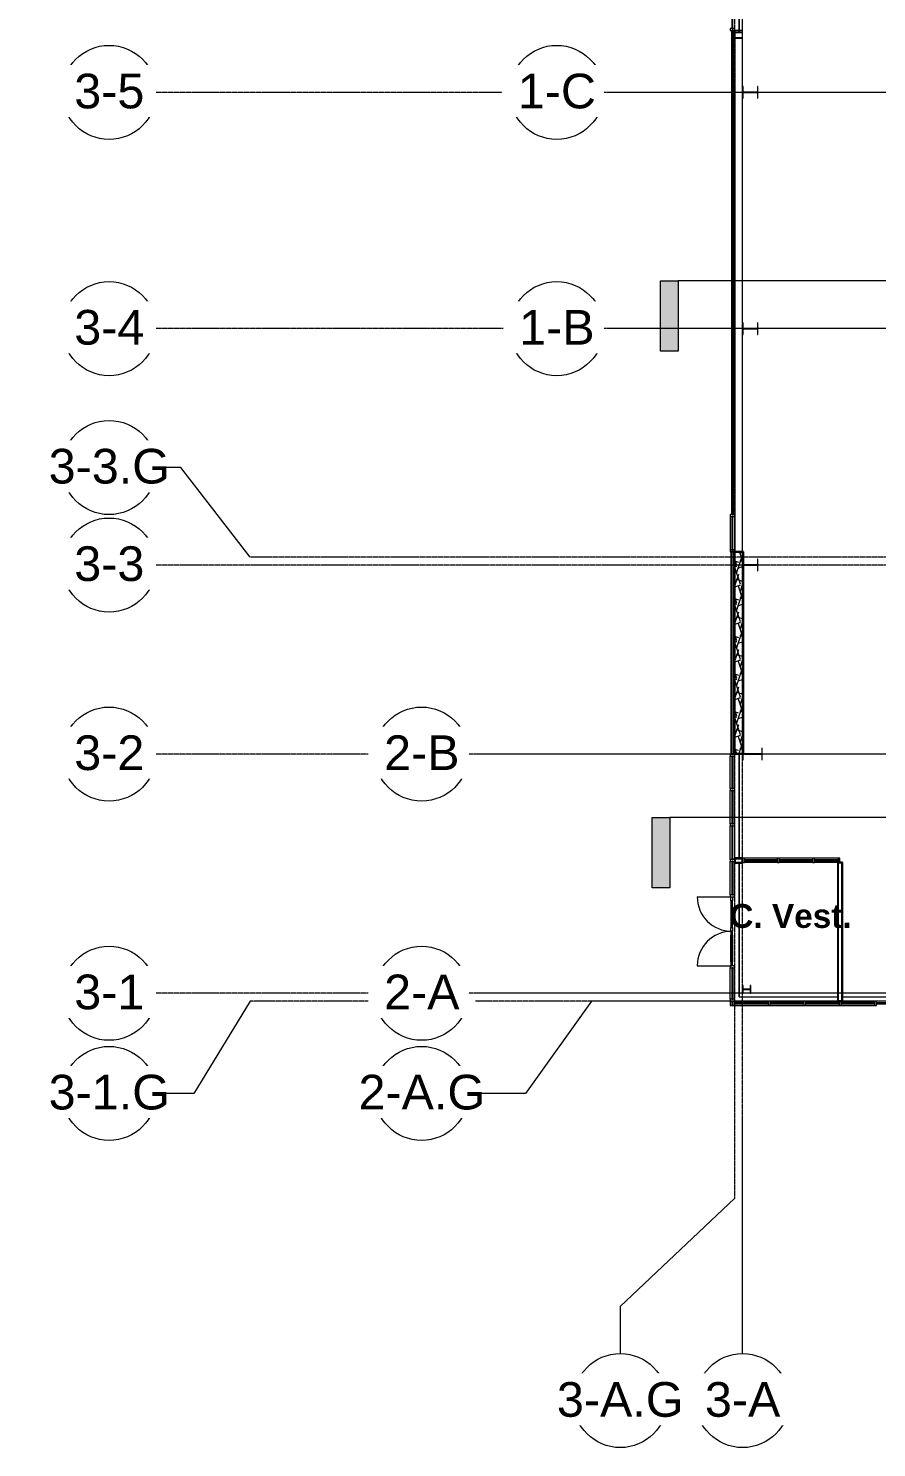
# Model space of a CAD drawing. Header units: inches. Extents: x 25557 to 33164, y -23509 to -20035.
# Drawn here: x 27273 to 28139, y -23251 to -21802 of the extents above; entities that cross this region are included whole.
import ezdxf

# ---------------------------------------------------------------- set-up
doc = ezdxf.new("R2010")
doc.units = ezdxf.units.IN
doc.header["$MEASUREMENT"] = 0
doc.linetypes.add('Grid Line 1_2_', pattern=[0.875, 0.5, -0.125, 0.125, -0.125])
for name, color, linetype, lineweight in [('A-DOOR', 31, 'Continuous', 9), ('A-GLAZ-CURT', 52, 'Continuous', 9), ('A-GLAZ-CWMG', 51, 'Continuous', 9), ('A-WALL', 113, 'Continuous', 25), ('A-WALL-PATT', 111, 'Continuous', 25), ('C-BLDG-PADS', 91, 'Continuous', 9), ('C-TOPO', 7, 'Continuous', 9), ('G-ANNO-SYMB', 111, 'Continuous', 9), ('I-WALL', 2, 'Continuous', 9), ('L-SITE-WALL', 31, 'Continuous', 9), ('M-AREA-IDEN', 171, 'Continuous', 9), ('S-BEAM', 12, 'Continuous', 9), ('S-COLS', 52, 'Continuous', 9), ('S-GRID', 1, 'Continuous', 9), ('S-GRID-IDEN', 1, 'Continuous', 9)]:
    doc.layers.add(name, color=color, linetype=linetype, lineweight=lineweight)
doc.styles.add('Arial', font='arial.ttf', dxfattribs={"height": 35.407186})
doc.styles.add('Arial_B', font='arialbd.ttf', dxfattribs={"height": 24.354149})
pattern_1 = [(45, (5932.32, 0), (-19.00703, 19.00703), []), (45, (5932.32, 28.8), (-19.00703, 19.00703), [])]
pattern_2 = [(0, (5932.319, 0), (61.44, 15.36), [2.534, -43.546, 2.534, -43.546, -245.76]), (0, (5932.319, 0), (61.44, 15.36), [-92.16, 2.534, -89.626, 2.534, -43.546, -107.52]), (0, (5932.319, 0), (61.44, 15.36), [-230.4, 2.534, -28.186, 2.534, -74.266]), (120, (5955.359, 7.68), (-44.02215, 45.528601), [2.534, -43.546, 2.534, -43.546, -245.76]), (120, (5955.359, 7.68), (-44.02215, 45.528601), [-92.16, 2.534, -89.626, 2.534, -43.546, -107.52]), (120, (5955.359, 7.68), (-44.02215, 45.528601), [-230.4, 2.534, -28.186, 2.534, -74.266]), (240, (5963.039, 38.4), (-17.41785, -60.888601), [2.534, -43.546, 2.534, -43.546, -245.76]), (240, (5963.039, 38.4), (-17.41785, -60.888601), [-92.16, 2.534, -89.626, 2.534, -43.546, -107.52]), (240, (5963.039, 38.4), (-17.41785, -60.888601), [-230.4, 2.534, -28.186, 2.534, -74.266])]

# ---------------------------------------------------------------- blocks, each defined once
blk = doc.blocks.new('Girt_C - 8_D-1148644-Overall Floor Plan')
at = {"layer": 'S-BEAM'}
for p, q in [((22061.6, -21811.6), (22061.6, -22336.6)), ((22062, -21806.3), (22069.3, -21806.3)), ((22069.6, -21861.6), (22069.6, -21811.6)), ((22069.6, -22102.8), (22069.6, -21873.6)), ((22069.6, -22336.6), (22069.6, -22114.8))]:
    blk.add_line(p, q, dxfattribs=at)
blk = doc.blocks.new('W-Wide Flange-Column - B3_B-1169465-Overall Floor Plan')
at = {"layer": 'S-COLS'}
h = blk.add_hatch(dxfattribs=at)
h.set_pattern_fill('FP_21', color=256, style=0, pattern_type=2)
h.set_pattern_definition([(135, (-16850.983, -22073.765), (-19.00703, -19.00703), []), (135, (-16879.783, -22073.765), (-19.00703, -19.00703), [])])
h.paths.add_polyline_path([(4, -4.1), (4, -3.7), (0.8, -3.7), (0.3, -3.5), (0.1, -3), (0.1, 3), (0.3, 3.5), (0.8, 3.7), (4, 3.7), (4, 4.1), (-4, 4.1), (-4, 3.7), (-0.8, 3.7), (-0.3, 3.5), (-0.1, 3), (-0.1, -3), (-0.3, -3.5), (-0.8, -3.7), (-4, -3.7), (-4, -4.1)], flags=0)
at = {"layer": 'S-COLS', "lineweight": 15}
for p, q in [((4, 4.1), (-4, 4.1)), ((-4, 4.1), (-4, 3.7)), ((-4, 3.7), (-0.8, 3.7)), ((-0.1, 3), (-0.1, -3)), ((0.1, -3), (0.1, 3)), ((0.8, 3.7), (4, 3.7)), ((4, 3.7), (4, 4.1)), ((-0.8, -3.7), (-4, -3.7)), ((-4, -3.7), (-4, -4.1)), ((-4, -4.1), (4, -4.1)), ((4, -3.7), (0.8, -3.7)), ((4, -4.1), (4, -3.7))]:
    blk.add_line(p, q, dxfattribs=at)
for centre, start, end in [((-0.8, 3), 0, 90), ((0.8, 3), 90, 180), ((-0.8, -3), 270, 0), ((0.8, -3), 180, 270)]:
    blk.add_arc(centre, 0.691, start, end, dxfattribs=at)
blk = doc.blocks.new('W-Wide Flange-Column - B3_D-1169468-Overall Floor Plan')
at = {"layer": 'S-COLS'}
h = blk.add_hatch(dxfattribs=at)
h.set_pattern_fill('FP_23', color=256, style=0, pattern_type=2)
h.set_pattern_definition([(135, (-16610.733, -22079.64), (-19.00703, -19.00703), []), (135, (-16639.533, -22079.64), (-19.00703, -19.00703), [])])
h.paths.add_polyline_path([(6, -10), (6, -9.6), (0.8, -9.6), (0.3, -9.4), (0.1, -8.9), (0.1, 8.9), (0.3, 9.4), (0.8, 9.6), (6, 9.6), (6, 10), (-6, 10), (-6, 9.6), (-0.8, 9.6), (-0.3, 9.4), (-0.1, 8.9), (-0.1, -8.9), (-0.3, -9.4), (-0.8, -9.6), (-6, -9.6), (-6, -10)], flags=0)
at = {"layer": 'S-COLS', "lineweight": 15}
for p, q in [((6, 10), (-6, 10)), ((-6, 10), (-6, 9.6)), ((-6, 9.6), (-0.8, 9.6)), ((-0.1, 8.9), (-0.1, -8.9)), ((0.1, -8.9), (0.1, 8.9)), ((0.8, 9.6), (6, 9.6)), ((6, 9.6), (6, 10)), ((-0.8, -9.6), (-6, -9.6)), ((-6, -9.6), (-6, -10)), ((-6, -10), (6, -10)), ((6, -9.6), (0.8, -9.6)), ((6, -10), (6, -9.6))]:
    blk.add_line(p, q, dxfattribs=at)
for centre, start, end in [((-0.8, 8.9), 0, 90), ((0.8, 8.9), 90, 180), ((-0.8, -8.9), 270, 0), ((0.8, -8.9), 180, 270)]:
    blk.add_arc(centre, 0.691, start, end, dxfattribs=at)
blk = doc.blocks.new('System Panel - Exterior Glazing-827441-Overall Floor Plan')
at = {"layer": 'A-GLAZ-CURT'}
for p, q in [((16.59375, -0.25), (-16.59375, -0.25)), ((-16.59375, -0.25), (-16.59375, -1.25)), ((-16.59375, -1.25), (-16.59375, -0.25)), ((16.59375, -0.25), (-16.59375, -0.25)), ((-16.59375, -1.25), (16.59375, -1.25)), ((-16.59375, -1.25), (16.59375, -1.25)), ((16.59375, -1.25), (16.59375, -0.25)), ((16.59375, -0.25), (16.59375, -1.25))]:
    blk.add_line(p, q, dxfattribs=at)
blk = doc.blocks.new('System Panel - Exterior Glazing-827433-Overall Floor Plan')
at = {"layer": 'A-GLAZ-CURT'}
for p, q in [((17.09375, -0.25), (-17.09375, -0.25)), ((-17.09375, -0.25), (-17.09375, -1.25)), ((-17.09375, -1.25), (-17.09375, -0.25)), ((17.09375, -0.25), (-17.09375, -0.25)), ((-17.09375, -1.25), (17.09375, -1.25)), ((-17.09375, -1.25), (17.09375, -1.25)), ((17.09375, -1.25), (17.09375, -0.25)), ((17.09375, -0.25), (17.09375, -1.25))]:
    blk.add_line(p, q, dxfattribs=at)
blk = doc.blocks.new('System Panel - Exterior Glazing-1147423-Overall Floor Plan')
at = {"layer": 'A-GLAZ-CURT'}
for p, q in [((12, -0.3), (-12, -0.3)), ((-12, -0.3), (-12, -1.3)), ((12, -0.3), (-12, -0.3)), ((-12, -1.3), (-12, -0.3)), ((-12, -1.3), (12, -1.3)), ((-12, -1.3), (12, -1.3)), ((12, -1.3), (12, -0.3)), ((12, -0.3), (12, -1.3))]:
    blk.add_line(p, q, dxfattribs=at)
blk = doc.blocks.new('Rectangular Mullion - Exterior 2_ x 4_5_-769210-Overall Floor Plan')
at = {"layer": 'A-GLAZ-CWMG'}
for p, q in [((22104.8, -22649.4), (22071.6, -22649.4)), ((22104.8, -22653.9), (22071.6, -22653.9))]:
    blk.add_line(p, q, dxfattribs=at)
blk = doc.blocks.new('Rectangular Mullion - Exterior 2_ x 4_5_-769211-Overall Floor Plan')
at = {"layer": 'A-GLAZ-CWMG'}
for p, q in [((26281.5, -22759.2), (26281.5, -22725)), ((26286, -22759.2), (26286, -22725))]:
    blk.add_line(p, q, dxfattribs=at)
blk = doc.blocks.new('Rectangular Mullion - Exterior 2_ x 4_5_-1147421-Overall Floor Plan')
at = {"layer": 'A-GLAZ-CWMG'}
for p, q in [((22167, -22649.4), (22143, -22649.4)), ((22166.8, -22653.9), (22143, -22653.9))]:
    blk.add_line(p, q, dxfattribs=at)
blk = doc.blocks.new('Rectangular Mullion - Exterior 2_ x 4_5_-1147063-Overall Floor Plan')
at = {"layer": 'A-GLAZ-CWMG', "lineweight": 13}
for p, q in [((-2, 3), (0, 3)), ((-2, -1.5), (-2, 3)), ((0, 3), (0, -1.5)), ((0, -1.5), (-2, -1.5))]:
    blk.add_line(p, q, dxfattribs=at)
blk = doc.blocks.new('Rectangular Mullion - Exterior 2_ x 4_5_-827464-Overall Floor Plan')
at = {"layer": 'A-GLAZ-CWMG', "lineweight": 13}
for p, q in [((-1, 3), (1, 3)), ((-1, -1.5), (-1, 3)), ((1, 3), (1, -1.5)), ((1, -1.5), (-1, -1.5))]:
    blk.add_line(p, q, dxfattribs=at)
blk = doc.blocks.new('Rectangular Mullion - Exterior 2_ x 4_5_-1142339-Overall Floor Plan')
at = {"layer": 'A-GLAZ-CWMG', "lineweight": 13}
for p, q in [((-2, 3), (0, 3)), ((-2, -1.5), (-2, 3)), ((0, 3), (0, -1.5)), ((0, -1.5), (-2, -1.5))]:
    blk.add_line(p, q, dxfattribs=at)
blk = doc.blocks.new('Rectangular Mullion - Exterior 2_ x 4_5_-1142379-Overall Floor Plan')
at = {"layer": 'A-GLAZ-CWMG', "lineweight": 13}
for p, q in [((-2, 3), (0, 3)), ((-2, -1.5), (-2, 3)), ((0, 3), (0, -1.5)), ((0, -1.5), (-2, -1.5))]:
    blk.add_line(p, q, dxfattribs=at)
blk = doc.blocks.new('System Panel - Glazed-frosted-1142383-Overall Floor Plan')
at = {"layer": 'A-GLAZ-CURT'}
for p, q in [((17.09375, -0.25), (-17.09375, -0.25)), ((-17.09375, -0.25), (-17.09375, -1.25)), ((-17.09375, -1.25), (17.09375, -1.25)), ((17.09375, -1.25), (17.09375, -0.25))]:
    blk.add_line(p, q, dxfattribs=at)
blk = doc.blocks.new('Rectangular Mullion - Exterior 2_ x 4_5_-V13-Overall Floor Plan')
at = {"layer": 'A-GLAZ-CWMG'}
for p, q in [((24136.3, -22799.9), (24170.5, -22799.9)), ((24137.7, -22795.4), (24170.5, -22795.4))]:
    blk.add_line(p, q, dxfattribs=at)
blk = doc.blocks.new('Rectangular Mullion - Exterior 2_ x 4_5_-1115231-Overall Floor Plan')
at = {"layer": 'A-GLAZ-CWMG', "lineweight": 13}
for p, q in [((-1, 3), (1, 3)), ((-1, -1.5), (-1, 3)), ((1, 3), (1, -1.5)), ((1, -1.5), (-1, -1.5))]:
    blk.add_line(p, q, dxfattribs=at)
blk = doc.blocks.new('Rectangular Mullion - Exterior 2_ x 4_5_-V14-Overall Floor Plan')
at = {"layer": 'A-GLAZ-CWMG'}
for p, q in [((24100.1, -22795.4), (24133, -22795.4)), ((24100.1, -22799.9), (24134.3, -22799.9))]:
    blk.add_line(p, q, dxfattribs=at)
blk = doc.blocks.new('Rectangular Mullion - Exterior 2_ x 4_5_-769200-Overall Floor Plan')
at = {"layer": 'A-GLAZ-CWMG'}
for p, q in [((24172.5, -22795.4), (24206.7, -22795.4)), ((24172.5, -22799.9), (24206.7, -22799.9))]:
    blk.add_line(p, q, dxfattribs=at)
blk = doc.blocks.new('System Panel - Exterior Glazing-1142345-Overall Floor Plan')
at = {"layer": 'A-GLAZ-CURT'}
for p, q in [((16.53125, 1.25), (-16.53125, 1.25)), ((-16.53125, 1.25), (-16.53125, 0.25)), ((-16.53125, 0.25), (-16.53125, 1.25)), ((16.53125, 1.25), (-16.53125, 1.25)), ((-16.53125, 0.25), (16.53125, 0.25)), ((-16.53125, 0.25), (16.53125, 0.25)), ((16.53125, 0.25), (16.53125, 1.25)), ((16.53125, 1.25), (16.53125, 0.25))]:
    blk.add_line(p, q, dxfattribs=at)
blk = doc.blocks.new('Rectangular Mullion - Exterior 2_ x 4_5_-1135311-Overall Floor Plan')
at = {"layer": 'A-GLAZ-CWMG'}
for p, q in [((26123.4, -22752.2), (26123.4, -22785.3)), ((26127.9, -22752.2), (26127.9, -22785.3))]:
    blk.add_line(p, q, dxfattribs=at)
blk = doc.blocks.new('Rectangular Mullion - Exterior 2_ x 4_5_-1142387-Overall Floor Plan')
at = {"layer": 'A-GLAZ-CWMG', "lineweight": 13}
for p, q in [((-2, 1.5), (0, 1.5)), ((-2, -3), (-2, 1.5)), ((0, 1.5), (0, -3)), ((0, -3), (-2, -3))]:
    blk.add_line(p, q, dxfattribs=at)
blk = doc.blocks.new('Rectangular Mullion - Exterior 2_ x 4_5_-1142372-Overall Floor Plan')
at = {"layer": 'A-GLAZ-CWMG', "lineweight": 13}
for p, q in [((0, 1.5), (-2, 1.5)), ((-2, 1.5), (-2, -3)), ((0, -3), (0, 1.5)), ((-2, -3), (0, -3))]:
    blk.add_line(p, q, dxfattribs=at)
blk = doc.blocks.new('System Panel - Exterior Glazing-827454-Overall Floor Plan')
at = {"layer": 'A-GLAZ-CURT'}
for p, q in [((17.09375, 1.25), (-17.09375, 1.25)), ((-17.09375, 1.25), (-17.09375, 0.25)), ((-17.09375, 0.25), (-17.09375, 1.25)), ((17.09375, 1.25), (-17.09375, 1.25)), ((-17.09375, 0.25), (17.09375, 0.25)), ((-17.09375, 0.25), (17.09375, 0.25)), ((17.09375, 0.25), (17.09375, 1.25)), ((17.09375, 1.25), (17.09375, 0.25))]:
    blk.add_line(p, q, dxfattribs=at)
blk = doc.blocks.new('Rectangular Mullion - Exterior 2_ x 4_5_-769167-Overall Floor Plan')
at = {"layer": 'A-GLAZ-CWMG'}
for p, q in [((26123.4, -22716.1), (26123.4, -22750.2)), ((26127.9, -22716.1), (26127.9, -22750.2))]:
    blk.add_line(p, q, dxfattribs=at)
blk = doc.blocks.new('Rectangular Mullion - Exterior 2_ x 4_5_-827470-Overall Floor Plan')
at = {"layer": 'A-GLAZ-CWMG', "lineweight": 13}
for p, q in [((-1, 1.5), (1, 1.5)), ((-1, -3), (-1, 1.5)), ((1, 1.5), (1, -3)), ((1, -3), (-1, -3))]:
    blk.add_line(p, q, dxfattribs=at)
blk = doc.blocks.new('Rectangular Mullion - Exterior 2_ x 4_5_-1135280-Overall Floor Plan')
at = {"layer": 'A-GLAZ-CWMG'}
for p, q in [((26123.3, -22795.4), (26090.5, -22795.4)), ((26124.6, -22799.9), (26090.5, -22799.9))]:
    blk.add_line(p, q, dxfattribs=at)
blk = doc.blocks.new('Rectangular Mullion - Exterior 2_ x 4_5_-1142343-Overall Floor Plan')
at = {"layer": 'A-GLAZ-CWMG', "lineweight": 13}
for p, q in [((-1, 1.5), (1, 1.5)), ((-1, -3), (-1, 1.5)), ((1, 1.5), (1, -3)), ((1, -3), (-1, -3))]:
    blk.add_line(p, q, dxfattribs=at)
blk = doc.blocks.new('Rectangular Mullion - Exterior 2_ x 4_5_-1135330-Overall Floor Plan')
at = {"layer": 'A-GLAZ-CWMG'}
for p, q in [((22057, -22686.8), (22057, -22652.6)), ((22061.5, -22686.8), (22061.5, -22654))]:
    blk.add_line(p, q, dxfattribs=at)
blk = doc.blocks.new('Door_Single_Storefront - one-1142389-Overall Floor Plan')
at = {"layer": 'A-DOOR'}
for p, q in [((-17.59375, 0.75), (-13.59375, 0.75)), ((-17.59375, -35.1875), (-17.59375, 0)), ((-13.59375, 0.75), (-13.59375, -1)), ((13.59375, 0.75), (-13.59375, 0.75)), ((-13.59375, -0.5), (-13.59375, 0.25)), ((-13.59375, 0.25), (13.59375, 0.25)), ((13.59375, -1), (13.59375, 0.75)), ((13.59375, 0.75), (17.59375, 0.75)), ((13.59375, 0.25), (13.59375, -0.5)), ((17.59375, 0.75), (17.59375, -1)), ((-13.59375, -1), (-17.59375, -1)), ((13.59375, -0.5), (-13.59375, -0.5)), ((-13.59375, -1), (13.59375, -1)), ((17.59375, -1), (13.59375, -1))]:
    blk.add_line(p, q, dxfattribs=at)
blk.add_arc((-17.59375, 0), 35.1875, 270, 0, dxfattribs=at)
blk = doc.blocks.new('Door_Single_Storefront - one-1142390-Overall Floor Plan')
at = {"layer": 'A-DOOR'}
for p, q in [((-17.59375, 35.1875), (-17.59375, 0)), ((-13.59375, 1), (-17.59375, 1)), ((-13.59375, -0.75), (-13.59375, 1)), ((-13.59375, 1), (13.59375, 1)), ((13.59375, 0.5), (-13.59375, 0.5)), ((-13.59375, 0.5), (-13.59375, -0.25)), ((17.59375, 1), (13.59375, 1)), ((13.59375, 1), (13.59375, -0.75)), ((13.59375, -0.25), (13.59375, 0.5)), ((17.59375, -0.75), (17.59375, 1)), ((-17.59375, -0.75), (-13.59375, -0.75)), ((-13.59375, -0.25), (13.59375, -0.25)), ((13.59375, -0.75), (-13.59375, -0.75)), ((13.59375, -0.75), (17.59375, -0.75))]:
    blk.add_line(p, q, dxfattribs=at)
blk.add_arc((-17.59375, 0), 35.1875, 360, 90, dxfattribs=at)
blk = doc.blocks.new('System Panel - Exterior Glazing-1142391-Overall Floor Plan')
at = {"layer": 'A-GLAZ-CURT'}
for p, q in [((16.1, 1.2), (-16.1, 1.2)), ((-16.1, 1.2), (-16.1, 0.2)), ((-16.1, 0.2), (-16.1, 1.2)), ((16.1, 1.2), (-16.1, 1.2)), ((-16.1, 0.2), (16.1, 0.2)), ((-16.1, 0.2), (16.1, 0.2)), ((16.1, 0.2), (16.1, 1.2)), ((16.1, 1.2), (16.1, 0.2))]:
    blk.add_line(p, q, dxfattribs=at)
blk = doc.blocks.new('Rectangular Mullion - Exterior 2_ x 4_5_-1135332-Overall Floor Plan')
at = {"layer": 'A-GLAZ-CWMG'}
for p, q in [((22057, -22793.4), (22057, -22761.2)), ((22061.5, -22793.4), (22061.5, -22761.2))]:
    blk.add_line(p, q, dxfattribs=at)
blk = doc.blocks.new('Rectangular Mullion - Exterior 2_ x 4_5_-1146372-Overall Floor Plan')
at = {"layer": 'A-GLAZ-CWMG'}
blk.add_line((22059, -22799.9), (22059.6, -22799.9), dxfattribs=at)
blk = doc.blocks.new('Rectangular Mullion - Exterior 2_ x 4_5_-1146644-Overall Floor Plan')
at = {"layer": 'A-GLAZ-CWMG'}
for p, q in [((22057, -22300.4), (22057, -22334.6)), ((22061.5, -22300.4), (22061.5, -22334.6))]:
    blk.add_line(p, q, dxfattribs=at)
blk = doc.blocks.new('Rectangular Mullion - Exterior 2_ x 4_5_-1142495-Overall Floor Plan')
at = {"layer": 'A-GLAZ-CWMG', "lineweight": 13}
for p, q in [((0, 3), (-2, 3)), ((-2, 3), (-2, -1.5)), ((0, -1.5), (0, 3)), ((-2, -1.5), (0, -1.5))]:
    blk.add_line(p, q, dxfattribs=at)
blk = doc.blocks.new('Rectangular Mullion - Exterior 2_ x 4_5_-1142369-Overall Floor Plan')
at = {"layer": 'A-GLAZ-CWMG', "lineweight": 13}
for p, q in [((-2, 1.5), (0, 1.5)), ((-2, -3), (-2, 1.5)), ((0, 1.5), (0, -3)), ((0, -3), (-2, -3))]:
    blk.add_line(p, q, dxfattribs=at)
blk = doc.blocks.new('Grid - Grid Head - Circle-14747-Overall Floor Plan')
at = {"layer": 'S-GRID-IDEN'}
blk.add_circle((0, 0), 0.25, dxfattribs=at)
blk = doc.blocks.new('Section - 3_32_ x 3_8_-18514-Overall Floor Plan')
at = {"layer": 'G-ANNO-SYMB'}
blk.add_hatch(color=256, dxfattribs=at).paths.add_polyline_path([(0, 0.375), (0, 0), (-0.09375, 0), (-0.09375, 0.375)], flags=0)
for p, q in [((0, 0.375), (-0.09375, 0.375)), ((-0.09375, 0.375), (-0.09375, 0)), ((0, 0), (0, 0.375)), ((-0.09375, 0), (0, 0))]:
    blk.add_line(p, q, dxfattribs=at)

msp = doc.modelspace()

# ---------------------------------------------------------------- hatches: boundary and pattern name
at = {"layer": 'A-WALL-PATT', "lineweight": 9, "transparency": 33554649}
msp.add_hatch(color=256, dxfattribs=at).paths.add_polyline_path([(27990.8, -22298.3), (27992.4, -22298.3), (27992.4, -21804.4), (27990.8, -21804.4), (27990.8, -22259.2)], flags=0)
at = {"layer": 'A-WALL-PATT', "lineweight": 9}
h = msp.add_hatch(dxfattribs=at)
h.set_pattern_fill('FP_22', color=256, style=0, pattern_type=2)
h.set_pattern_definition([(0, (5932.32, 0), (0, 24), []), (90, (5932.32, 0), (-24, 1e-15), [])])
h.paths.add_polyline_path([(27993.2, -22542.2), (27993.2, -22337.3), (27992.2, -22337.3), (27992.2, -22542.2)], flags=0)
h = msp.add_hatch(dxfattribs=at)
h.set_pattern_fill('FP_20', color=256, style=0, pattern_type=2)
h.set_pattern_definition([(161.57, (5933.279, 0.96), (-7.6802237, -0.0009796), [0, -54.643, 6.067, 0]), (18.43, (5931.359, 0.96), (-7.6802237, 0.0009796), [0, -54.643, 6.067, 0]), (108.43, (5933.279, 0.96), (3.8382953, -19.20136532), [18.211, -42.499]), (71.57, (5931.359, 0.96), (3.8382953, 19.20136532), [18.211, -42.499])])
h.paths.add_polyline_path([(28002, -22542.2), (28002, -22337.3), (27994, -22337.3), (27994, -22542.2)], flags=0)
h = msp.add_hatch(dxfattribs=at)
h.set_pattern_fill('FP_19', color=256, style=0, pattern_type=2)
h.set_pattern_definition(pattern_2)
h.paths.add_polyline_path([(27994.5, -22653.4), (27994.5, -22649.9), (28002, -22649.9), (28002, -22649.2), (27993.8, -22649.2), (27993.8, -22653.4)], flags=0)
h = msp.add_hatch(dxfattribs=at)
h.set_pattern_fill('FP_19', color=256, style=0, pattern_type=2)
h.set_pattern_definition(pattern_2)
h.paths.add_polyline_path([(28099.1, -22795.4), (28099.7, -22795.4), (28099.7, -22653.9), (28099.1, -22653.9), (28099.1, -22724)], flags=0)
h = msp.add_hatch(dxfattribs=at)
h.set_pattern_fill('FP_19', color=256, style=0, pattern_type=2)
h.set_pattern_definition(pattern_2)
h.paths.add_polyline_path([(28099.7, -22795.4), (28103.8, -22795.4), (28103.8, -22653.9), (28099.7, -22653.9), (28099.7, -22654.5), (28103.2, -22654.5), (28103.2, -22794.8), (28099.7, -22794.8)], flags=0)
at = {"layer": 'S-COLS'}
h = msp.add_hatch(dxfattribs=at)
h.set_pattern_fill('FP_17', color=256, style=0, pattern_type=2)
h.set_pattern_definition(pattern_1)
h.paths.add_polyline_path([(28001.3, -21812.3), (28001.8, -21812), (28002, -21811.6), (28002, -21805), (28001.8, -21804.5), (28001.3, -21804.3), (27994.7, -21804.3), (27994.2, -21804.5), (27994, -21805), (27994, -21811.6), (27994.2, -21812), (27994.7, -21812.3)], flags=0)
h.paths.add_polyline_path([(27994.7, -21811.9), (27994.4, -21811.8), (27994.3, -21811.6), (27994.3, -21805), (27994.4, -21804.7), (27994.7, -21804.6), (28001.3, -21804.6), (28001.5, -21804.7), (28001.6, -21805), (28001.6, -21811.6), (28001.5, -21811.8), (28001.3, -21811.9)], flags=0)
h = msp.add_hatch(dxfattribs=at)
h.set_pattern_fill('FP_17', color=256, style=0, pattern_type=2)
h.set_pattern_definition(pattern_1)
h.paths.add_polyline_path([(28002.4, -21873.6), (28002.4, -21868.4), (28002.6, -21867.9), (28003.1, -21867.7), (28016.3, -21867.7), (28016.8, -21867.9), (28017, -21868.4), (28017, -21873.6), (28017.5, -21873.6), (28017.5, -21861.6), (28017, -21861.6), (28017, -21866.7), (28016.8, -21867.2), (28016.3, -21867.4), (28003.1, -21867.4), (28002.6, -21867.2), (28002.4, -21866.7), (28002.4, -21861.6), (28002, -21861.6), (28002, -21873.6)], flags=0)
h = msp.add_hatch(dxfattribs=at)
h.set_pattern_fill('FP_17', color=256, style=0, pattern_type=2)
h.set_pattern_definition(pattern_1)
h.paths.add_polyline_path([(28017, -22114.8), (28017.5, -22114.8), (28017.5, -22102.8), (28017, -22102.8), (28017, -22108), (28016.8, -22108.5), (28016.3, -22108.7), (28003.1, -22108.7), (28002.6, -22108.5), (28002.4, -22108), (28002.4, -22102.8), (28002, -22102.8), (28002, -22114.8), (28002.4, -22114.8), (28002.4, -22109.6), (28002.6, -22109.1), (28003.1, -22108.9), (28016.3, -22108.9), (28016.8, -22109.1), (28017, -22109.6)], flags=0)
h = msp.add_hatch(dxfattribs=at)
h.set_pattern_fill('FP_17', color=256, style=0, pattern_type=2)
h.set_pattern_definition(pattern_1)
h.paths.add_polyline_path([(28002.4, -22356.1), (28002.4, -22350.9), (28002.6, -22350.4), (28003.1, -22350.2), (28016.3, -22350.2), (28016.8, -22350.4), (28017, -22350.9), (28017, -22356.1), (28017.5, -22356.1), (28017.5, -22344.1), (28017, -22344.1), (28017, -22349.2), (28016.8, -22349.7), (28016.3, -22349.9), (28003.1, -22349.9), (28002.6, -22349.7), (28002.4, -22349.2), (28002.4, -22344.1), (28002, -22344.1), (28002, -22356.1)], flags=0)

# ---------------------------------------------------------------- linework, layer by layer
at = {"layer": 'A-WALL'}
for p, q in [((27990.8, -21804.4), (27990.8, -22298.3)), ((27992.4, -21804.4), (27990.8, -21804.4)), ((27992.4, -22298.3), (27992.4, -21804.4)), ((27990.8, -22298.3), (27992.4, -22298.3))]:
    msp.add_line(p, q, dxfattribs=at)
at = {"layer": 'A-WALL', "lineweight": 9}
for p, q in [((27990.6, -22336.6), (27990.6, -22542.9)), ((27992.2, -22336.6), (27992.2, -22542.9)), ((28002, -22337.3), (27992.2, -22337.3)), ((27993.2, -22337.3), (27993.2, -22542.2)), ((27994, -22337.3), (27994, -22542.2)), ((28002, -22337.3), (28002, -22537.1)), ((27992.2, -22542.2), (28002, -22542.2)), ((27994.5, -22649.9), (27994.5, -22653.4)), ((27994.5, -22649.9), (28002, -22649.9)), ((27994.5, -22653.4), (28002, -22653.4)), ((28099.7, -22794.8), (28099.7, -22654.5)), ((28103.2, -22654.5), (28099.7, -22654.5)), ((28103.2, -22794.8), (28103.2, -22654.5)), ((28099.7, -22794.8), (28103.2, -22794.8))]:
    msp.add_line(p, q, dxfattribs=at)
at = {"layer": 'C-BLDG-PADS'}
for p, q in [((27998.5, -21731), (27998.5, -21804.3)), ((27998.5, -21804.6), (27998.5, -21806.3)), ((27998.5, -22542.9), (27998.5, -22649.2)), ((27998.5, -22654), (27998.5, -22790.8)), ((27998.5, -22790.8), (28099.1, -22790.8)), ((28103.8, -22790.8), (28246.3, -22790.8))]:
    msp.add_line(p, q, dxfattribs=at)
at = {"layer": 'C-TOPO'}
for p, q in [((27998.5, -21804.3), (27998.5, -21731)), ((27998.5, -21806.3), (27998.5, -21804.6)), ((27998.5, -22649.2), (27998.5, -22542.9)), ((27998.5, -22790.8), (27998.5, -22654)), ((27998.5, -22790.8), (28099.1, -22790.8)), ((28103.8, -22790.8), (28246.3, -22790.8))]:
    msp.add_line(p, q, dxfattribs=at)
at = {"layer": 'G-ANNO-SYMB'}
for p, q in [((32247, -22059.8), (27936.2, -22059.8)), ((32243.9, -22607.8), (27927.7, -22607.8))]:
    msp.add_line(p, q, dxfattribs=at)
at = {"layer": 'I-WALL', "lineweight": 25}
for p, q in [((28002, -22649.2), (27993.8, -22649.2)), ((27993.8, -22649.2), (27993.8, -22654)), ((27993.8, -22654), (28002, -22654)), ((28002, -22654), (28002, -22649.2)), ((28099.1, -22653.9), (28099.1, -22795.4)), ((28103.8, -22653.9), (28099.1, -22653.9)), ((28103.8, -22795.4), (28103.8, -22653.9)), ((28099.1, -22795.4), (28103.8, -22795.4))]:
    msp.add_line(p, q, dxfattribs=at)
at = {"layer": 'L-SITE-WALL', "lineweight": 25}
for p, q in [((28002.7, -22336.6), (27990.2, -22336.6)), ((27990.2, -22336.6), (27990.2, -22542.9)), ((28002.7, -22542.8), (28002.7, -22336.6)), ((27990.2, -22542.9), (28002, -22542.9))]:
    msp.add_line(p, q, dxfattribs=at)
at = {"layer": 'S-BEAM'}
for p, q in [((28002, -21861.6), (28002, -21811.6)), ((28002, -22102.8), (28002, -21873.6)), ((28002, -22336.6), (28002, -22114.8))]:
    msp.add_line(p, q, dxfattribs=at)
at = {"layer": 'S-COLS', "lineweight": 15}
for p, q in [((27994, -21805), (27994, -21811.6)), ((27994.3, -21811.6), (27994.3, -21805)), ((28001.3, -21804.3), (27994.7, -21804.3)), ((27994.7, -21804.6), (28001.3, -21804.6)), ((28001.6, -21805), (28001.6, -21811.6)), ((28002, -21811.6), (28002, -21805)), ((28001.3, -21811.9), (27994.7, -21811.9)), ((27994.7, -21812.3), (28001.3, -21812.3)), ((28002.4, -21861.6), (28002, -21861.6)), ((28002, -21861.6), (28002, -21873.6)), ((28002.4, -21866.7), (28002.4, -21861.6)), ((28017.5, -21861.6), (28017, -21861.6)), ((28017, -21861.6), (28017, -21866.7)), ((28017.5, -21873.6), (28017.5, -21861.6)), ((28002, -21873.6), (28002.4, -21873.6)), ((28002.4, -21873.6), (28002.4, -21868.4)), ((28016.3, -21867.4), (28003.1, -21867.4)), ((28003.1, -21867.7), (28016.3, -21867.7)), ((28017, -21868.4), (28017, -21873.6)), ((28017, -21873.6), (28017.5, -21873.6)), ((28002.4, -22102.8), (28002, -22102.8)), ((28002, -22102.8), (28002, -22114.8)), ((28002.4, -22108), (28002.4, -22102.8)), ((28016.3, -22108.7), (28003.1, -22108.7)), ((28003.1, -22108.9), (28016.3, -22108.9)), ((28017.5, -22102.8), (28017, -22102.8)), ((28017, -22102.8), (28017, -22108)), ((28017.5, -22114.8), (28017.5, -22102.8)), ((28002, -22114.8), (28002.4, -22114.8)), ((28002.4, -22114.8), (28002.4, -22109.6)), ((28017, -22109.6), (28017, -22114.8)), ((28017, -22114.8), (28017.5, -22114.8)), ((28002.4, -22344.1), (28002, -22344.1)), ((28002, -22344.1), (28002, -22356.1)), ((28002.4, -22349.2), (28002.4, -22344.1)), ((28002.4, -22356.1), (28002.4, -22350.9)), ((28016.3, -22349.9), (28003.1, -22349.9)), ((28003.1, -22350.2), (28016.3, -22350.2)), ((28017.5, -22344.1), (28017, -22344.1)), ((28017, -22344.1), (28017, -22349.2)), ((28017, -22350.9), (28017, -22356.1)), ((28017.5, -22356.1), (28017.5, -22344.1)), ((28002, -22356.1), (28002.4, -22356.1)), ((28017, -22356.1), (28017.5, -22356.1))]:
    msp.add_line(p, q, dxfattribs=at)
for centre, radius, start, end in [((27994.7, -21805), 0.698, 90, 180), ((27994.7, -21805), 0.349, 90, 180), ((28001.3, -21805), 0.698, 0, 90), ((28001.3, -21805), 0.349, 0, 90), ((27994.7, -21811.6), 0.698, 180, 270), ((27994.7, -21811.6), 0.349, 180, 270), ((28001.3, -21811.6), 0.698, 270, 0), ((28001.3, -21811.6), 0.349, 270, 0), ((28003.1, -21866.7), 0.691, 180, 270), ((28003.1, -21868.4), 0.691, 90, 180), ((28016.3, -21866.7), 0.691, 270, 0), ((28016.3, -21868.4), 0.691, 0, 90), ((28003.1, -22108), 0.691, 180, 270), ((28003.1, -22109.6), 0.691, 90, 180), ((28016.3, -22108), 0.691, 270, 0), ((28016.3, -22109.6), 0.691, 0, 90), ((28003.1, -22349.2), 0.691, 180, 270), ((28003.1, -22350.9), 0.691, 90, 180), ((28016.3, -22349.2), 0.691, 270, 0), ((28016.3, -22350.9), 0.691, 0, 90)]:
    msp.add_arc(centre, radius, start, end, dxfattribs=at)
at = {"layer": 'S-GRID', "linetype": 'Grid Line 1_2_'}
for p, q in [((28002, -23155.1), (28002, -20130.8)), ((27994, -22996.3), (27994, -20226.8)), ((28697.3, -22342.1), (27499.7, -22342.1)), ((32263.7, -22795.3), (27499.7, -22795.3)), ((32555.4, -22795.3), (27847.8, -22795.3))]:
    msp.add_line(p, q, dxfattribs=at)
at = {"layer": 'S-GRID'}
for p, q in [((27847.8, -22795.3), (27780.5, -22889.5)), ((27994, -22996.3), (27877.2, -23107.1)), ((27877.2, -23107.1), (27877.2, -23155.1))]:
    msp.add_line(p, q, dxfattribs=at)

# ---------------------------------------------------------------- block references
at = {"layer": 'A-DOOR'}
for name, p, rotation in [('Door_Single_Storefront - one-1142389-Overall Floor Plan', (27990.8, -22706.4), 270.0000000000001), ('Door_Single_Storefront - one-1142390-Overall Floor Plan', (27990.8, -22741.6), 90.00000000000006)]:
    msp.add_blockref(name, p, dxfattribs=dict(at, rotation=rotation))
at = {"layer": 'A-GLAZ-CURT'}
for name, p, rotation in [('System Panel - Exterior Glazing-827454-Overall Floor Plan', (27990.8, -21785.2), 270), ('System Panel - Exterior Glazing-827433-Overall Floor Plan', (27990.8, -22317.5), 89.99999999996285), ('System Panel - Exterior Glazing-1142345-Overall Floor Plan', (27990.8, -22561.7), 270.0000000000001), ('System Panel - Exterior Glazing-827454-Overall Floor Plan', (27990.8, -22597.3), 270.0000000000001), ('System Panel - Exterior Glazing-827454-Overall Floor Plan', (27990.8, -22633.5), 270.0000000000001), ('System Panel - Exterior Glazing-827454-Overall Floor Plan', (27990.8, -22669.7), 270.0000000000001), ('System Panel - Exterior Glazing-1142391-Overall Floor Plan', (27990.8, -22777.3), 270.0000000000001), ('System Panel - Exterior Glazing-827433-Overall Floor Plan', (28011, -22798.4), 180), ('System Panel - Exterior Glazing-827433-Overall Floor Plan', (28047.2, -22798.4), 180), ('System Panel - Exterior Glazing-827433-Overall Floor Plan', (28083.4, -22798.4), 180), ('System Panel - Glazed-frosted-1142383-Overall Floor Plan', (28119.6, -22798.4), 180), ('System Panel - Glazed-frosted-1142383-Overall Floor Plan', (28155.7, -22798.4), 180)]:
    msp.add_blockref(name, p, dxfattribs=dict(at, rotation=rotation))
for name, p in [('System Panel - Exterior Glazing-827441-Overall Floor Plan', (28020.6, -22650.9)), ('System Panel - Exterior Glazing-827433-Overall Floor Plan', (28056.2, -22650.9)), ('System Panel - Exterior Glazing-1147423-Overall Floor Plan', (28087.3, -22650.9))]:
    msp.add_blockref(name, p, dxfattribs=at)
at = {"layer": 'A-GLAZ-CWMG', "extrusion": (0, 0, -1)}
for name, p, rotation in [('Rectangular Mullion - Exterior 2_ x 4_5_-1142369-Overall Floor Plan', (-27990.8, -21804.3), 270), ('Rectangular Mullion - Exterior 2_ x 4_5_-1142339-Overall Floor Plan', (-27990.8, -22298.4), 90.00000000003713), ('Rectangular Mullion - Exterior 2_ x 4_5_-1115231-Overall Floor Plan', (-27990.8, -22335.6), 90.00000000003713), ('Rectangular Mullion - Exterior 2_ x 4_5_-827470-Overall Floor Plan', (-27990.8, -22579.2), 269.9999999999999), ('Rectangular Mullion - Exterior 2_ x 4_5_-1142343-Overall Floor Plan', (-27990.8, -22615.4), 269.9999999999999), ('Rectangular Mullion - Exterior 2_ x 4_5_-1142343-Overall Floor Plan', (-27990.8, -22651.6), 269.9999999999999), ('Rectangular Mullion - Exterior 2_ x 4_5_-827464-Overall Floor Plan', (-28038.1, -22650.9), 180), ('Rectangular Mullion - Exterior 2_ x 4_5_-827464-Overall Floor Plan', (-28074.3, -22650.9), 180), ('Rectangular Mullion - Exterior 2_ x 4_5_-1147063-Overall Floor Plan', (-28101.3, -22650.9), 180), ('Rectangular Mullion - Exterior 2_ x 4_5_-1142343-Overall Floor Plan', (-27990.8, -22687.8), 269.9999999999999), ('Rectangular Mullion - Exterior 2_ x 4_5_-1142343-Overall Floor Plan', (-27990.8, -22760.2), 269.9999999999999), ('Rectangular Mullion - Exterior 2_ x 4_5_-1142387-Overall Floor Plan', (-27990.8, -22795.4), 269.9999999999999)]:
    msp.add_blockref(name, p, dxfattribs=dict(at, rotation=rotation))
at = {"layer": 'A-GLAZ-CWMG'}
for name, p in [('Rectangular Mullion - Exterior 2_ x 4_5_-1146644-Overall Floor Plan', (5932.3, 0)), ('Rectangular Mullion - Exterior 2_ x 4_5_-1135330-Overall Floor Plan', (5932.3, 0)), ('Rectangular Mullion - Exterior 2_ x 4_5_-769210-Overall Floor Plan', (5932.3, 0)), ('Rectangular Mullion - Exterior 2_ x 4_5_-1147421-Overall Floor Plan', (5932.3, 0)), ('Rectangular Mullion - Exterior 2_ x 4_5_-1135332-Overall Floor Plan', (5932.3, 0)), ('Rectangular Mullion - Exterior 2_ x 4_5_-1146372-Overall Floor Plan', (5932.3, 0)), ('Rectangular Mullion - Exterior 2_ x 4_5_-769200-Overall Floor Plan', (3821.4, 0)), ('Rectangular Mullion - Exterior 2_ x 4_5_-769200-Overall Floor Plan', (3857.6, 0)), ('Rectangular Mullion - Exterior 2_ x 4_5_-V14-Overall Floor Plan', (3966.1, 0)), ('Rectangular Mullion - Exterior 2_ x 4_5_-V13-Overall Floor Plan', (3966.1, 0))]:
    msp.add_blockref(name, p, dxfattribs=at)
for name, p, rotation in [('Rectangular Mullion - Exterior 2_ x 4_5_-1142372-Overall Floor Plan', (27990.8, -22543.2), 90.00000000000006), ('Rectangular Mullion - Exterior 2_ x 4_5_-1135311-Overall Floor Plan', (54117.2, -45330.5), 180), ('Rectangular Mullion - Exterior 2_ x 4_5_-769167-Overall Floor Plan', (54117.2, -45330.5), 180), ('Rectangular Mullion - Exterior 2_ x 4_5_-1135280-Overall Floor Plan', (50789.3, 3474), 270), ('Rectangular Mullion - Exterior 2_ x 4_5_-1142495-Overall Floor Plan', (28002, -22650.9), 180), ('Rectangular Mullion - Exterior 2_ x 4_5_-769211-Overall Floor Plan', (5314.2, -48935.4), 90)]:
    msp.add_blockref(name, p, dxfattribs=dict(at, rotation=rotation))
at = {"layer": 'A-GLAZ-CWMG', "extrusion": (0, 0, -1)}
for name, p in [('Rectangular Mullion - Exterior 2_ x 4_5_-1142379-Overall Floor Plan', (-27989.3, -22798.4)), ('Rectangular Mullion - Exterior 2_ x 4_5_-1115231-Overall Floor Plan', (-27992.9, -22798.4)), ('Rectangular Mullion - Exterior 2_ x 4_5_-1115231-Overall Floor Plan', (-28029.1, -22798.4)), ('Rectangular Mullion - Exterior 2_ x 4_5_-1115231-Overall Floor Plan', (-28065.3, -22798.4)), ('Rectangular Mullion - Exterior 2_ x 4_5_-1115231-Overall Floor Plan', (-28101.5, -22798.4)), ('Rectangular Mullion - Exterior 2_ x 4_5_-1115231-Overall Floor Plan', (-28137.6, -22798.4))]:
    msp.add_blockref(name, p, dxfattribs=at)
at = {"layer": 'G-ANNO-SYMB', "extrusion": (0, 0, -1), "xscale": 191.9999999999999, "yscale": 191.9999999999999, "zscale": 191.9999999999999, "rotation": 180}
for p in [(-27936.2, -22059.8), (-27927.7, -22607.8)]:
    msp.add_blockref('Section - 3_32_ x 3_8_-18514-Overall Floor Plan', p, dxfattribs=at)
at = {"layer": 'S-BEAM'}
msp.add_blockref('Girt_C - 8_D-1148644-Overall Floor Plan', (5932.3, 0), dxfattribs=at)
at = {"layer": 'S-COLS', "rotation": 269.9999999999997}
for name, p in [('W-Wide Flange-Column - B3_D-1169468-Overall Floor Plan', (28012, -22543.1)), ('W-Wide Flange-Column - B3_B-1169465-Overall Floor Plan', (28006.1, -22783.3))]:
    msp.add_blockref(name, p, dxfattribs=at)
at = {"layer": 'S-GRID-IDEN', "xscale": 191.9999999999999, "yscale": 191.9999999999999, "zscale": 191.9999999999999}
for p, rotation in [((27355.7, -21867.6), 89.99999999999984), ((27812.3, -21867.6), 89.99999999999984), ((27355.7, -22108.8), 89.99999999999984), ((27812.3, -22108.8), 89.99999999999984), ((27355.7, -22250.6), 89.9999999999999), ((27355.7, -22350.1), 89.9999999999999), ((27355.7, -22543.1), 89.99999999999984), ((27674.5, -22543.1), 89.9999999999998), ((27355.7, -22787.3), 89.99999999999984), ((27674.5, -22787.3), 89.9999999999998), ((27355.7, -22889.5), 89.99999999999984), ((27674.5, -22889.5), 89.9999999999998)]:
    msp.add_blockref('Grid - Grid Head - Circle-14747-Overall Floor Plan', p, dxfattribs=dict(at, rotation=rotation))
for p in [(27877.2, -23203.1), (28002, -23203.1)]:
    msp.add_blockref('Grid - Grid Head - Circle-14747-Overall Floor Plan', p, dxfattribs=at)

# ---------------------------------------------------------------- texts
at = {"layer": 'M-AREA-IDEN', "insert": (28050.8, -22696.2), "char_height": 24.35, "width": 144.576, "attachment_point": 2, "line_spacing_factor": 0.938532, "style": 'Arial_B'}
msp.add_mtext('C. Vest.', dxfattribs=at)

# ---------------------------------------------------------------- next in the draw order: texts
at = {"layer": 'S-GRID-IDEN', "char_height": 35.41, "attachment_point": 2, "line_spacing_factor": 0.938532, "style": 'Arial', "bg_fill": 3, "box_fill_scale": 1.25, "bg_fill_color": 0, "bg_fill_transparency": 0}
for s, insert, width in [('3-5', (27355.9, -21848.5), 85.104), ('3-4', (27355.9, -22089.7), 85.104), ('3-3.G', (27355.9, -22231.5), 147.312), ('3-3', (27355.9, -22331), 85.104), ('3-2', (27355.9, -22524), 85.104), ('3-1', (27355.9, -22768.2), 85.104), ('3-1.G', (27355.9, -22870.5), 147.312), ('2-A.G', (27674.7, -22870.5), 153.792), ('3-A', (28002, -23184.2), 91.584)]:
    msp.add_mtext(s, dxfattribs=dict(at, insert=insert, width=width))

# ---------------------------------------------------------------- next in the draw order: linework, layer by layer
at = {"layer": 'S-GRID', "linetype": 'Grid Line 1_2_'}
for p, q in [((32359.7, -21867.6), (27403.7, -21867.6)), ((32359.7, -22108.8), (27403.7, -22108.8)), ((28697.3, -22350.1), (27403.7, -22350.1)), ((32359.7, -22543.1), (27403.7, -22543.1)), ((32359.7, -22787.3), (27403.7, -22787.3))]:
    msp.add_line(p, q, dxfattribs=at)
at = {"layer": 'S-GRID'}
for p, q in [((27428.7, -22250.6), (27403.7, -22250.6)), ((27499.7, -22342.1), (27428.7, -22250.6)), ((27499.7, -22795.3), (27442.2, -22889.5)), ((27442.2, -22889.5), (27403.7, -22889.5)), ((27780.5, -22889.5), (27722.5, -22889.5))]:
    msp.add_line(p, q, dxfattribs=at)

# ---------------------------------------------------------------- next in the draw order: texts
at = {"layer": 'S-GRID-IDEN', "insert": (27877.1, -23184.2), "char_height": 35.41, "width": 153.792, "attachment_point": 2, "line_spacing_factor": 0.938532, "style": 'Arial', "bg_fill": 3, "box_fill_scale": 1.25, "bg_fill_color": 0, "bg_fill_transparency": 0}
msp.add_mtext('3-A.G', dxfattribs=at)

# ---------------------------------------------------------------- next in the draw order: texts
at = {"layer": 'S-GRID-IDEN', "char_height": 35.41, "attachment_point": 2, "line_spacing_factor": 0.938532, "style": 'Arial', "bg_fill": 3, "box_fill_scale": 1.25, "bg_fill_color": 0, "bg_fill_transparency": 0}
for s, insert, width in [('1-C', (27812.5, -21848.5), 94.608), ('1-B', (27812.5, -22089.7), 91.584), ('2-B', (27674.7, -22524), 91.584), ('2-A', (27674.7, -22768.2), 91.584)]:
    msp.add_mtext(s, dxfattribs=dict(at, insert=insert, width=width))

# ---------------------------------------------------------------- next in the draw order: linework, layer by layer
at = {"layer": 'S-GRID', "linetype": 'Grid Line 1_2_'}
for p, q in [((33029.8, -21867.6), (27860.3, -21867.6)), ((33029.8, -22108.8), (27860.3, -22108.8)), ((32651.4, -22543.1), (27722.5, -22543.1)), ((32651.4, -22787.3), (27722.5, -22787.3))]:
    msp.add_line(p, q, dxfattribs=at)

doc.saveas('drawing.dxf')
